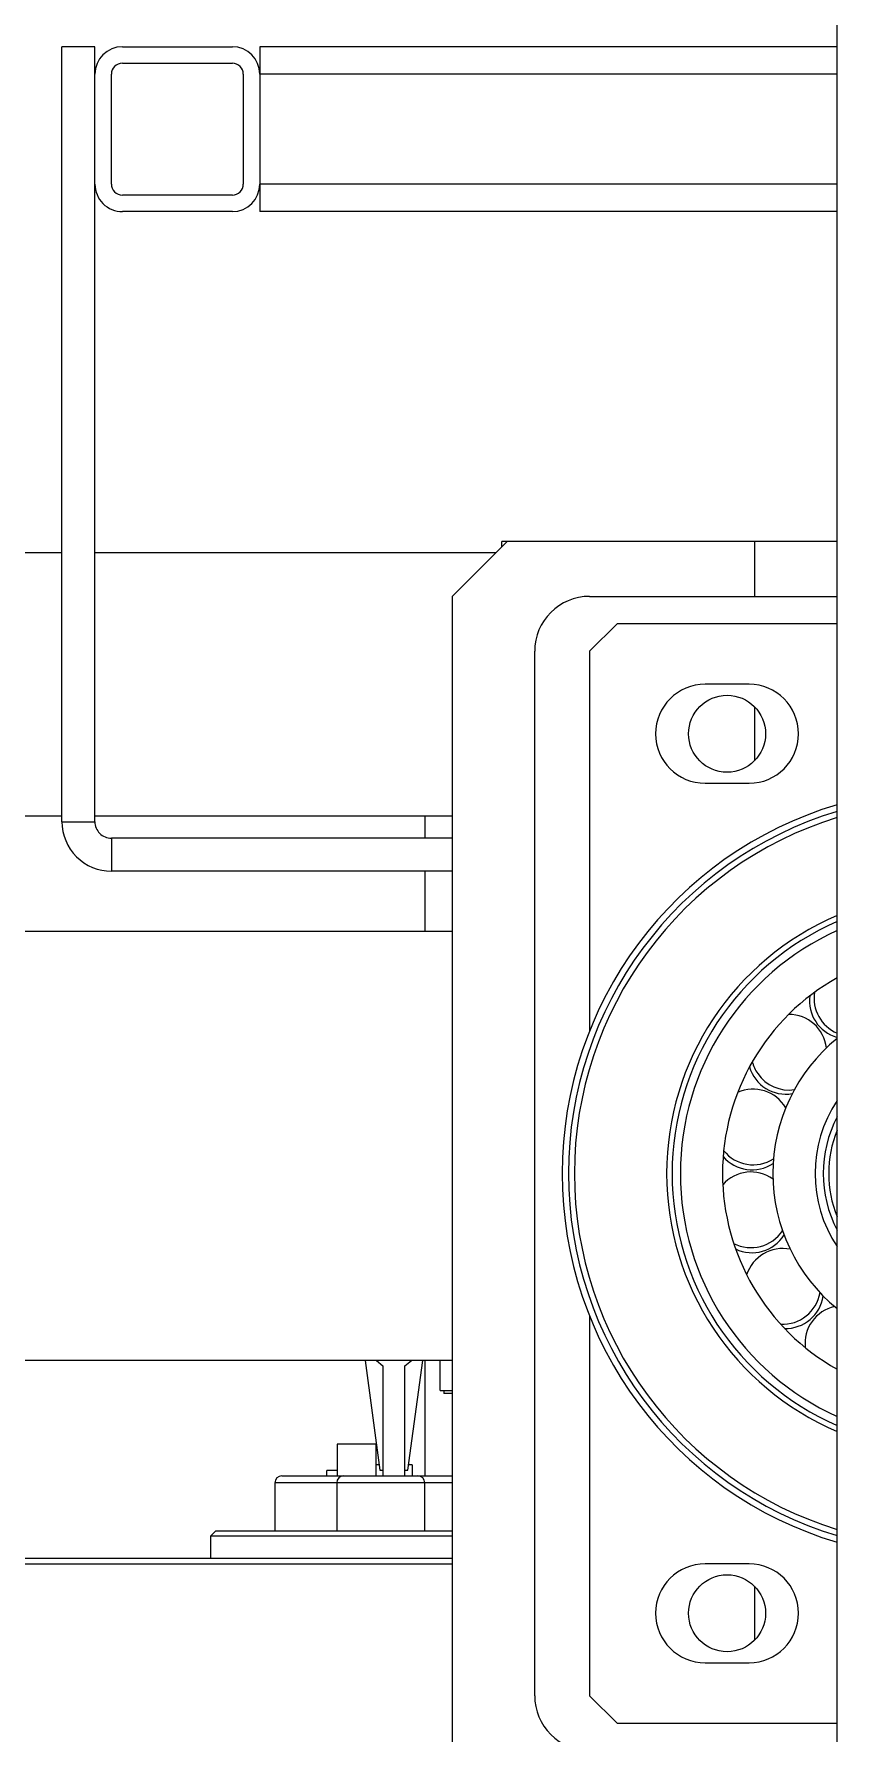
# Model space of a CAD drawing. Header units: millimetres. Extents: x 6622 to 532820, y 3370 to 359312.
# Drawn here: x 462908.9 to 463055, y 313428.2 to 313737.3 of the extents above; entities that cross this region are included whole.
import ezdxf

# ---------------------------------------------------------------- set-up
doc = ezdxf.new("R2010")
doc.units = ezdxf.units.MM

# ---------------------------------------------------------------- blocks, each defined once
blk = doc.blocks.new('A$C6F3A12F4')
at = {"color": 2, "linetype": 'Continuous', "lineweight": 25}
for p, q in [((1240.2, 1755), (740.2, 1755)), ((890.2, 1755), (890.2, 1650)), ((895.2, 1755), (895.2, 1650)), ((915.2, 1755), (915.2, 1650)), ((920.2, 1755), (920.2, 1650)), ((980.2, 1755), (980.2, 1750)), ((990.2, 1710), (990.2, 1755)), ((995.2, 1755), (995.2, 1715)), ((1195.2, 1715), (1195.2, 1755)), ((980.2, 1750), (980.2, 1740)), ((980.2, 1740), (980.2, 1695)), ((980.2, 1740), (990.2, 1740)), ((1006.2, 1739), (1006.2, 1731)), ((1010.3, 1740), (1020.1, 1740)), ((1024.2, 1731), (1024.2, 1739)), ((1166.2, 1739), (1166.2, 1731)), ((1170.3, 1740), (1180.1, 1740)), ((1184.2, 1731), (1184.2, 1739)), ((995.2, 1715), (1000.2, 1710)), ((1190.2, 1710), (1195.2, 1715)), ((1000.2, 1710), (1069.22, 1710)), ((1121.18, 1710), (1190.2, 1710)), ((1190.2, 1700), (1000.2, 1700)), ((980.2, 1695), (980.2, 1694)), ((980.2, 1695), (990.2, 1685)), ((981.2, 1694), (980.2, 1694)), ((982.2, 1620), (982.2, 1693)), ((990.2, 1685), (1285.2, 1685)), ((1030.2, 1685), (1030.2, 1620)), ((1034.2, 1685), (1034.2, 1623)), ((1040.2, 1685), (1040.2, 1623)), ((1051.2, 1685), (1051.2, 1481)), ((1129.2, 1685), (1129.2, 1481)), ((1134.65, 1682.8), (1134.65, 1685)), ((1135.2, 1685), (1135.2, 1683.5)), ((1150.2, 1678.75), (1150.2, 1685)), ((1151.45, 1685), (1151.45, 1680)), ((1160.2, 1642), (1160.2, 1685)), ((1161.2, 1685), (1161.2, 1641)), ((1165.2, 1604.23), (1165.2, 1685)), ((1166.27, 1685), (1166.27, 1603.15)), ((1134.65, 1682.8), (1129.2, 1682.8)), ((1134.65, 1683.5), (1135.2, 1683.5)), ((1030.2, 1680), (1034.2, 1680)), ((1040.2, 1680), (1051.2, 1680)), ((1129.2, 1680), (1150.2, 1680)), ((1149.18, 1676.94), (1129.2, 1679.63)), ((1150.2, 1665.25), (1150.2, 1678.75)), ((1160.2, 1680), (1151.45, 1680)), ((1151.45, 1680), (1151.45, 1664)), ((1130.2, 1676.4), (1129.2, 1677.57)), ((1150.2, 1676.4), (1130.2, 1676.4)), ((1148.2, 1677.7), (1148.2, 1677.07)), ((1148.2, 1677.7), (1150.2, 1677.7)), ((1149.18, 1676.4), (1149.18, 1676.94)), ((1129.2, 1671.23), (1130.2, 1672.4)), ((1130.2, 1672.4), (1150.2, 1672.4)), ((1149.18, 1671.86), (1149.18, 1672.4)), ((1129.2, 1669.17), (1149.18, 1671.86)), ((1144.45, 1671.1), (1144.45, 1664.1)), ((1144.45, 1671.1), (1150.2, 1671.1)), ((1148.2, 1671.73), (1148.2, 1671.1)), ((1144.45, 1664.1), (1150.2, 1664.1)), ((1149.2, 1664.1), (1149.2, 1662.2)), ((1150.2, 1653.99), (1150.2, 1665.25)), ((1151.45, 1664), (1160.2, 1664)), ((1151.45, 1664), (1151.45, 1652.74)), ((1150.2, 1662.2), (1149.2, 1662.2)), ((1151.45, 1652.74), (1160.2, 1652.74)), ((890.2, 1650), (895.2, 1650)), ((895.2, 1650), (915.2, 1650)), ((915.2, 1650), (920.2, 1650)), ((890.2, 1625), (890.2, 1645)), ((893.2, 1625), (893.2, 1645)), ((895.2, 1647), (915.2, 1647)), ((917.2, 1645), (917.2, 1625)), ((920.2, 1645), (920.2, 1625)), ((1160.2, 1642), (1161.2, 1641)), ((1161.2, 1641), (1165.2, 1641)), ((915.2, 1623), (895.2, 1623)), ((1034.2, 1623), (1040.2, 1623)), ((890.2, 1620), (890.2, 1614)), ((895.2, 1620), (890.2, 1620)), ((915.2, 1620), (895.2, 1620)), ((1031.2, 1620), (915.2, 1620)), ((1031.2, 1614), (1031.2, 1620)), ((1031.2, 1614), (890.2, 1614)), ((982.2, 1428), (982.2, 1614)), ((1030.2, 1614), (1030.2, 1605))]:
    blk.add_line(p, q, dxfattribs=at)
for centre in [(1015.2, 1735), (1175.2, 1735)]:
    blk.add_circle(centre, 7, dxfattribs=at)
for centre, radius, start, end in [((1095.2, 1775), 70, 196.6015, 343.3985), ((1095.2, 1775), 68.85, 196.8877, 270), ((1095.2, 1775), 67.77, 197.1636, 342.8364), ((1095.2, 1775), 51, 203.0888, 336.9112), ((1095.2, 1775), 50, 203.5782, 336.4218), ((1095.2, 1775), 48.5, 204.3539, 335.6461), ((1095.2, 1775), 40.83, 209.3272, 330.6728), ((1063.34, 1757.71), 6.88, 260.6136, 336.8071), ((1063.81, 1756.88), 6.88, 262.1218, 344.1734), ((1073.13, 1746.24), 6.88, 96.4911, 180.37), ((1095.2, 1775), 31.67, 219.1667, 320.8333), ((1095.2, 1775), 24, 236.4427, 303.5573), ((1095.2, 1775), 22.5, 242.734, 297.266), ((1095.2, 1775), 21.5, 248.4711, 291.5289), ((1095.2, 1775), 68.85, 270, 343.1123), ((1126.11, 1756.06), 6.88, 192.4911, 276.37), ((1115.73, 1745.12), 6.88, 356.6136, 80.4925), ((1116.51, 1745.67), 6.88, 358.1218, 82.0007), ((1015.2, 1739), 9, 0, 180), ((1073.89, 1745.67), 6.87, 286.1218, 10.0007), ((1073.13, 1746.24), 6.88, 304.4918, 8.4925), ((1115.73, 1745.12), 6.88, 168.4911, 252.37), ((1175.2, 1739), 9, 0, 180), ((1086.73, 1739.75), 6.88, 120.4911, 204.37), ((1086.73, 1739.75), 6.88, 308.6136, 32.4925), ((1087.66, 1739.54), 6.87, 310.1218, 34.0007), ((1101.8, 1739.36), 6.88, 144.4911, 228.37), ((1101.8, 1739.36), 6.88, 332.6136, 56.4925), ((1102.74, 1739.54), 6.88, 334.1218, 58.0007), ((1073.13, 1746.24), 6.87, 284.6136, 304.4918), ((1015.2, 1731), 9, 180, 0), ((1175.2, 1731), 9, 180, 0), ((1000.2, 1710), 10, 180, 270), ((1190.2, 1710), 10, 270, 0), ((1151.45, 1678.75), 1.25, 90, 180), ((1151.45, 1665.25), 1.25, 180, 270), ((1151.45, 1653.99), 1.25, 180, 270), ((895.2, 1645), 5, 90, 180), ((915.2, 1645), 5, 0, 90), ((895.2, 1645), 2, 90, 180), ((915.2, 1645), 2, 0, 90), ((895.2, 1625), 5, 180, 270), ((895.2, 1625), 2, 180, 270), ((915.2, 1625), 5, 270, 0), ((915.2, 1625), 2, 270, 0), ((1031.2, 1623), 9, 270, 0), ((1031.2, 1623), 3, 270, 0)]:
    blk.add_arc(centre, radius, start, end, dxfattribs=at)

msp = doc.modelspace()

# ---------------------------------------------------------------- block references
at = {"color": 0, "rotation": 270}
msp.add_blockref('A$C6F3A12F4', (461300, 314625.198), dxfattribs=at)

doc.saveas('drawing.dxf')
